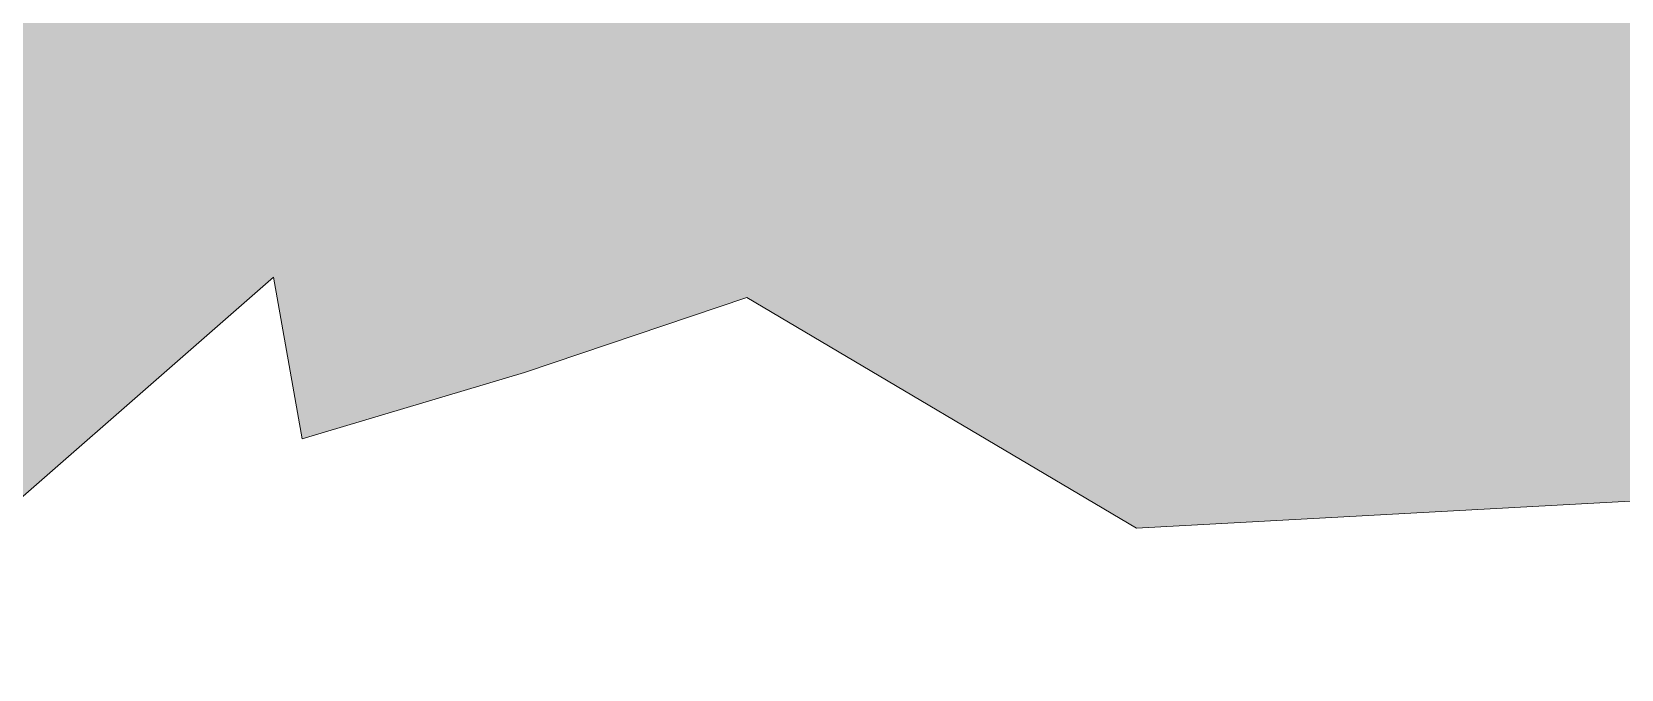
# Model space of a CAD drawing. Header units: metres. Extents: x -197 to 1099, y -24 to 14.
# Drawn here: x -60.48 to -53.5, y -3.08 to -0.29 of the extents above; entities that cross this region are included whole.
import ezdxf

# ---------------------------------------------------------------- set-up
doc = ezdxf.new("R2010")
doc.units = ezdxf.units.M
doc.header["$LTSCALE"] = 0.001
doc.layers.add('Jach-Anotaciones-CalidaddeLínea  0.13', color=7, linetype='Continuous', lineweight=13, true_color=0x000000)
doc.layers.add('Jach-Anotaciones-Hatch-Lum80%', color=250, linetype='Continuous', lineweight=13, true_color=0x333333)

msp = doc.modelspace()

# ---------------------------------------------------------------- hatches: boundary and pattern name
at = {"layer": 'Jach-Anotaciones-Hatch-Lum80%', "ltscale": 100}
h = msp.add_hatch(dxfattribs=at)
h.set_pattern_fill('EARTH', color=256, scale=0.03, angle=45, double=1)
h.set_pattern_definition([(45, (-9.511369435507703, -16.59426654098624), (0, 0.2694076836320746), [0.1905, -0.1905]), (45, (-9.561883376188717, -16.54375260030523), (0, 0.2694076836320746), [0.1905, -0.1905]), (45, (-9.612397316869732, -16.49323865962421), (0, 0.2694076836320746), [0.1905, -0.1905]), (135, (-9.612397316869732, -16.45956269917021), (-0.2694076836320746, 0), [0.1905, -0.1905]), (135, (-9.561883376188717, -16.40904875848919), (-0.2694076836320746, 0), [0.1905, -0.1905]), (135, (-9.511369435507703, -16.35853481780818), (-0.2694076836320746, 0), [0.1905, -0.1905])])
h.paths.add_polyline_path([(-86.476032778675, 0.2499999999999929), (-97.77603277867502, 0.25), (-97.77603277867502, -0.1000000000000085), (-100.786903484161, -0.1000000000000085), (-101.5885161757731, -0.6353284866055233), (-101.5885161757731, -1.562174808960634), (-100.9272226853052, -2.097768027567639), (-100.1761503644134, -2.405916191859525), (-99.42507804352181, -2.532336035644654), (-99.32229951896034, -2.066163066621328), (-98.8917106339066, -1.817562457925504), (-98.23917463766315, -1.536780175705395), (-97.21929669276778, -1.370854745540193), (-96.2468559982724, -2.042459550845912), (-95.3014223567734, -2.13455126729216), (-94.0670052196665, -1.386260063425404), (-92.75164229361508, -1.022226327547038), (-91.49698829965223, -1.022226327547038), (-88.5222457118739, -1.467156631339982), (-86.96404541898892, -1.66939723138919), (-85.18324789308463, -0.8199857274978299), (-83.56434030659034, -1.123346627571756), (-83.14956420728595, -3.083978885437411), (-81.5508934776476, -2.821066269320774), (-80.37718527262928, -1.728965061685791), (-78.1916588020024, -1.385155877654576), (-76.1073149771762, -1.728965061685791), (-74.14438901652716, -2.194119097588761), (-71.78849708162204, -1.400175155070727), (-69.90425236767237, -2.070004129177406), (-68.0958831392876, -1.577111359108024), (-67.53946178629951, -2.044727576866151), (-66.66689268934192, -1.741408949131156), (-65.59198738849454, -2.651364832336135), (-64.13770465982236, -1.943621367621191), (-63.76703396709547, -2.221602290640718), (-63.36236358523729, -1.905645386750116), (-62.401272525698, -2.613388851465075), (-61.70574600328951, -2.373261604508187), (-60.99738796970496, -2.744112420144248), (-59.41808427755393, -1.363561420021547), (-59.29138922764753, -2.07262557395223), (-58.31583511485536, -1.781402959341065), (-57.34028100206308, -1.452194565959822), (-55.62989478944553, -2.46514326075841), (-52.15016528516469, -2.275015665503226), (-50.32889404554874, -1.789637077753106), (-49.96464045301707, -1.223362741825532), (-51.19905759012397, -1.02112214177621), (-52.21087421725326, -0.4952952700689153), (-52.64747649825779, -0.1000000000000085), (-53.62517688150876, 0.09999999999999432), (-59.35564211900729, 0.09999999999999432), (-59.35564211900729, -0.2094975361365101), (-76.0903817108308, -0.2094975361365101), (-76.0903817108308, 0.07499999999998863), (-86.47603277867506, 0.07499999999999574)])

# ---------------------------------------------------------------- linework, layer by layer
at = {"layer": 'Jach-Anotaciones-CalidaddeLínea  0.13'}
msp.add_lwpolyline([(-60.99738796970496, -2.744112420144248), (-59.41808427755393, -1.363561420021547), (-59.29138922764753, -2.07262557395223), (-58.31583511485536, -1.781402959341065), (-57.34028100206308, -1.452194565959822), (-55.62989478944553, -2.46514326075841), (-52.15016528516469, -2.275015665503226), (-50.32889404554874, -1.789637077753106), (-49.96464045301707, -1.223362741825532), (-51.19905759012397, -1.02112214177621), (-52.21087421725326, -0.4952952700689153), (-52.64747649825779, -0.1000000000000085), (-53.62517688150876, 0.09999999999999432), (-59.35562760233032, 0.1000000000000085), (-59.35562760233032, -0.209497536136503), (-76.0903817108308, -0.2094975361365101)], dxfattribs=at)

doc.saveas('drawing.dxf')
